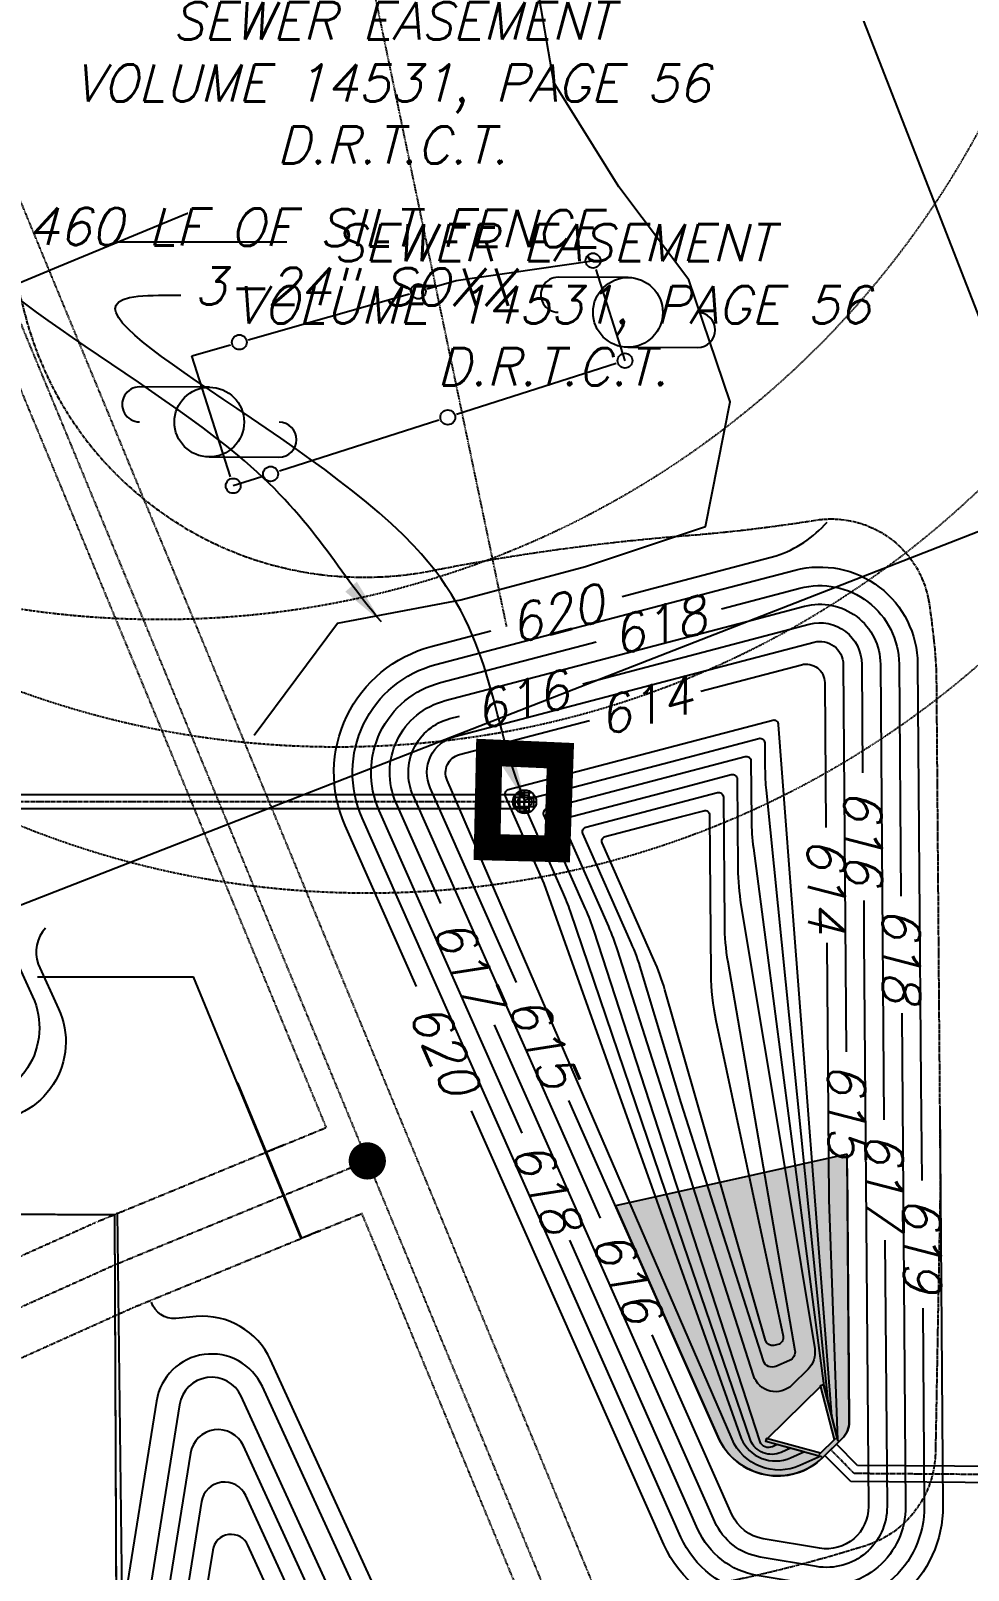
# Model space of a CAD drawing. Header units: feet. Extents: x 2342011 to 2344534, y 7042650 to 7044478.
# Drawn here: x 2342431.9 to 2342633.5, y 7043507.1 to 7043837.9 of the extents above; entities that cross this region are included whole.
import ezdxf

# ---------------------------------------------------------------- set-up
doc = ezdxf.new("R2010")
doc.units = ezdxf.units.FT
doc.header["$MEASUREMENT"] = 0
for name, pattern in [('HIDDEN2', [0.1875, 0.125, -0.0625]), ('HIDN25', [0.0938, 0.0625, -0.0313]), ('HIDN50', [0.1875, 0.125, -0.0625]), ('PHNTM33', [1.16, 0.66, -0.1, 0.1, -0.1, 0.1, -0.1]), ('PHNTM50', [1.5, 1, -0.1, 0.1, -0.1, 0.1, -0.1])]:
    doc.linetypes.add(name, pattern=pattern)
doc.layers.get('DEFPOINTS').update_dxf_attribs({"color": 249})
for name, color, linetype in [('p-100-yr floodway', 4, 'PHNTM50'), ('p-boundary ph 1B', 1, 'Continuous'), ('p-cont 1', 4, 'Continuous'), ('p-cont 5', 1, 'Continuous'), ('p-lot 1B', 4, 'Continuous'), ('p-sd 1b', 4, 'Continuous'), ('p-sd cl 1b', 7, 'PHNTM33'), ('p-sd hdwl 1b', 2, 'Continuous'), ('p-sd rip rap 1b', 252, 'Continuous'), ('p-silt fence', 3, 'HIDDEN2'), ('p-text', 4, 'Continuous'), ('s-easement', 252, 'HIDDEN2'), ('s-easement-txt', 2, 'Continuous'), ('s-elec', 252, 'Continuous'), ('s-fence', 252, 'Continuous'), ('s-FENCE-OFF', 252, 'Continuous'), ('s-gashead-radius', 251, 'HIDN25'), ('S-GRAVEL', 252, 'Continuous'), ('s-lots', 252, 'Continuous'), ('s-pnts-3-27-06', 122, 'Continuous'), ('s-ss', 251, 'HIDN50'), ('s-ss-100', 252, 'EX_SS_LINE'), ('s-ss-40', 252, 'EX_SS_LINE')]:
    doc.layers.add(name, color=color, linetype=linetype)
doc.styles.add('ls80', font='simplex', dxfattribs={"oblique": 15, "height": 8})
doc.styles.get("Standard").update_dxf_attribs({"font": 'Simplex.shx'})
doc.linetypes.add('EX_SS_LINE', pattern='A,0.5,-0.2,["SS",Standard,S=0.1,R=0,X=-0.1,Y=-0.05],-0.2', length=0.9)
doc.linetypes.add('FENCELINE3', pattern='A,0.7,-0.1,["X",Standard,S=0.1,R=0,X=-0.1,Y=-0.05],-0.025', length=0.825)
doc.dimstyles.get("Standard").update_dxf_attribs({"dimtxt": 0.18, "dimasz": 0.18, "dimexe": 0.18, "dimexo": 0.0625, "dimgap": 0.09, "dimtad": 0, "dimtih": 1, "dimtoh": 1, "dimdec": 4, "dimzin": 0, "dimdsep": 46, "dimtxsty": 'Standard', "dimcen": 0.09, "dimadec": 0, "dimazin": 0, "dimtfac": 1, "dimtdec": 4, "dimtofl": 0, "dimtmove": 0, "dimatfit": 3, "dimfxl": 0, "dimtolj": 1, "dimtzin": 0, "dimarcsym": 0})

# ---------------------------------------------------------------- blocks, each defined once
blk = doc.blocks.new('*D40')
at = {"layer": 'DEFPOINTS', "color": 0}
for p in [(2342435.79, 7043786.38), (2342435.79, 7043786.38), (2342421.59, 7043780.5)]:
    blk.add_point(p, dxfattribs=at)
at = {"layer": 's-easement-txt', "color": 0, "lineweight": -2}
for p, q in [((2342435.79, 7043786.38), (2342465.55, 7043798.71)), ((2342465.55, 7043798.71), (2342465.64, 7043798.71)), ((2342421.76, 7043780.57), (2342435.63, 7043786.32)), ((2342435.77, 7043786.44), (2342435.72, 7043786.55)), ((2342421.56, 7043780.56), (2342421.52, 7043780.67))]:
    blk.add_line(p, q, dxfattribs=at)
at = {"layer": 's-easement-txt', "color": 0}
for points in [[(2342435.62, 7043786.34), (2342435.64, 7043786.29), (2342435.79, 7043786.38)], [(2342421.74, 7043780.6), (2342421.77, 7043780.54), (2342421.59, 7043780.5)]]:
    blk.add_solid(points, dxfattribs=at)
blk = doc.blocks.new('*D41')
at = {"layer": 'DEFPOINTS', "color": 0}
for p in [(2342482.55, 7043596.92), (2342486.39, 7043598.49), (2342493.99, 7043580)]:
    blk.add_point(p, dxfattribs=at)
at = {"layer": 's-easement-txt', "color": 0, "lineweight": -2}
for p, q in [((2342476.43, 7043611.81), (2342476.34, 7043611.81)), ((2342482.55, 7043596.92), (2342476.43, 7043611.81)), ((2342486.33, 7043598.47), (2342482.38, 7043596.85)), ((2342490.08, 7043578.59), (2342482.62, 7043596.75)), ((2342493.93, 7043579.97), (2342489.99, 7043578.35))]:
    blk.add_line(p, q, dxfattribs=at)
at = {"layer": 's-easement-txt', "color": 0}
for points in [[(2342482.65, 7043596.76), (2342482.59, 7043596.74), (2342482.55, 7043596.92)], [(2342490.11, 7043578.6), (2342490.06, 7043578.58), (2342490.15, 7043578.42)]]:
    blk.add_solid(points, dxfattribs=at)
blk = doc.blocks.new('*D45')
at = {"layer": 'DEFPOINTS', "color": 0}
for p in [(2342435.79, 7043786.38), (2342435.79, 7043786.38), (2342421.59, 7043780.5)]:
    blk.add_point(p, dxfattribs=at)
at = {"layer": 's-easement-txt', "color": 0, "lineweight": -2}
for p, q in [((2342435.79, 7043786.38), (2342465.55, 7043798.71)), ((2342465.55, 7043798.71), (2342465.64, 7043798.71)), ((2342421.76, 7043780.57), (2342435.63, 7043786.32)), ((2342435.77, 7043786.44), (2342435.72, 7043786.55)), ((2342421.56, 7043780.56), (2342421.52, 7043780.67))]:
    blk.add_line(p, q, dxfattribs=at)
at = {"layer": 's-easement-txt', "color": 0}
for points in [[(2342435.62, 7043786.34), (2342435.64, 7043786.29), (2342435.79, 7043786.38)], [(2342421.74, 7043780.6), (2342421.77, 7043780.54), (2342421.59, 7043780.5)]]:
    blk.add_solid(points, dxfattribs=at)
blk = doc.blocks.new('*D46')
at = {"layer": 'DEFPOINTS', "color": 0}
for p in [(2342482.55, 7043596.92), (2342486.39, 7043598.49), (2342493.99, 7043580)]:
    blk.add_point(p, dxfattribs=at)
at = {"layer": 's-easement-txt', "color": 0, "lineweight": -2}
for p, q in [((2342476.43, 7043611.81), (2342476.34, 7043611.81)), ((2342482.55, 7043596.92), (2342476.43, 7043611.81)), ((2342486.33, 7043598.47), (2342482.38, 7043596.85)), ((2342490.08, 7043578.59), (2342482.62, 7043596.75)), ((2342493.93, 7043579.97), (2342489.99, 7043578.35))]:
    blk.add_line(p, q, dxfattribs=at)
at = {"layer": 's-easement-txt', "color": 0}
for points in [[(2342482.65, 7043596.76), (2342482.59, 7043596.74), (2342482.55, 7043596.92)], [(2342490.11, 7043578.6), (2342490.06, 7043578.58), (2342490.15, 7043578.42)]]:
    blk.add_solid(points, dxfattribs=at)

msp = doc.modelspace()

# ---------------------------------------------------------------- hatches: boundary and pattern name
at = {"layer": 'p-sd hdwl 1b'}
msp.add_hatch(color=256, dxfattribs=at).paths.add_polyline_path([(2342602.33877, 7043546.9575), (2342601.69416, 7043546.79007), (2342604.71792, 7043535.14841), (2342604.9919, 7043535.41821), (2342605.4592, 7043534.94368)])
h = msp.add_hatch(color=256, dxfattribs=at)
h.paths.add_polyline_path([(2342590.10944, 7043535.3819), (2342589.93214, 7043534.73993), (2342601.89662, 7043531.43539), (2342601.42932, 7043531.90993), (2342601.70329, 7043532.17973)])
h.paths.add_polyline_path([(2342605.69355, 7043534.7057), (2342604.9919, 7043535.41821), (2342601.42932, 7043531.90993), (2342602.13098, 7043531.19741)])
at = {"layer": 'p-sd rip rap 1b'}
h = msp.add_hatch(dxfattribs=at)
h.set_pattern_fill('GRAVEL', color=256, scale=5, style=0)
h.set_pattern_definition([(228.0128, (2342609.29355, 7043539.7057), (-39.9999912, -45.0000067), [0.67268, -66.59544]), (184.9697, (2342608.84355, 7043539.2057), (60.00000526, 4.99995654), [1.15434, -114.27962]), (132.5104, (2342607.69355, 7043539.1057), (49.9999536, -55.0000434), [0.81394, -80.58016]), (267.2737, (2342605.74355, 7043537.8557), (4.9999801, 100.0000015), [1.05119, -104.06779]), (292.8337, (2342605.69355, 7043536.8057), (-25.0000495, 59.99998206), [1.03077, -102.04686]), (357.2737, (2342606.09355, 7043535.8557), (-100.0000015, 4.9999801), [1.05119, -104.06779]), (37.6942, (2342607.14355, 7043535.8057), (-65.00003673, -49.99995203), [1.39014, -137.62425]), (72.2553, (2342608.24355, 7043536.6557), (35.0000538, 109.99998116), [1.31244, -129.9316]), (121.4296, (2342608.64355, 7043537.9057), (-40.0000412, 64.9999752), [1.05475, -104.42037]), (175.2364, (2342608.09355, 7043538.8057), (55.0000047, -4.9999577), [1.20416, -59.00382]), (222.3974, (2342606.89355, 7043538.9057), (-60.00003676, -54.9999604), [1.55724, -154.16688]), (138.8141, (2342610.69355, 7043537.8057), (-35.0000147, 29.9999866), [0.5315, -52.61922]), (171.4692, (2342610.29355, 7043538.1557), (64.9999914, -10.00003955), [1.01119, -100.10756]), (225, (2342609.2936, 7043538.3057), (-6e-16, -5), [0.7071, -6.36396]), (203.1986, (2342608.94355, 7043538.9057), (24.9999987, 10.0000066), [0.3808, -37.69808]), (291.8014, (2342608.5936, 7043538.7557), (-5, 15.000001), [0.53851, -26.3873]), (30.9638, (2342608.79355, 7043538.2557), (14.99999, 10.000012), [0.87464, -28.28011]), (161.565, (2342609.5436, 7043538.7057), (10.000002, -4.999992), [0.63246, -15.17893]), (16.3895, (2342605.69355, 7043538.7557), (50.000011, 14.9999635), [0.886, -87.71422]), (70.3462, (2342606.54355, 7043539.0057), (-19.9999762, -55.0000107), [0.7433, -73.58704]), (293.1986, (2342609.54355, 7043539.7057), (-10.0000066, 24.9999987), [0.76158, -37.3173]), (343.6105, (2342609.84355, 7043539.0057), (-50.000011, 14.9999635), [0.886, -87.71422]), (339.444, (2342605.69355, 7043535.6557), (-25.0000092, 9.99998), [0.8544, -41.86562]), (294.7751, (2342606.49355, 7043535.3557), (-24.999961, 55.0000171), [0.71589, -70.87321]), (66.8014, (2342609.59355, 7043534.7057), (10.0000066, 24.9999987), [0.76158, -37.3173]), (17.354, (2342609.89355, 7043535.4057), (-65.0000101, -19.9999725), [0.83815, -82.97712]), (69.444, (2342607.14355, 7043534.7057), (-9.99998, -25.0000092), [0.4272, -42.29282]), (101.3099, (2342609.2936, 7043534.7057), (-4.999988, 20.000004), [0.25495, -25.24014]), (165.9638, (2342609.2436, 7043534.9557), (15.000003, -4.99999), [1.03077, -19.58475]), (186.009, (2342608.24355, 7043535.2057), (49.99999875, 4.9999966), [0.95525, -94.56961]), (303.69, (2342608.7936, 7043537.8057), (-5.000007, 9.999998), [0.7211, -17.30664]), (353.1572, (2342609.19355, 7043537.2057), (84.99999683, -10.00004), [1.25897, -124.63782]), (60.9454, (2342610.44355, 7043537.0557), (-20, -35.000002), [0.51478, -50.96337]), (90, (2342610.6936, 7043537.5057), (-5, 5), [0.3, -4.7]), (120.2564, (2342608.14355, 7043535.3557), (19.9999744, -35.0000123), [0.69462, -68.7676]), (48.0128, (2342607.79355, 7043535.9557), (39.9999912, 45.0000067), [1.34536, -65.92276]), (0, (2342608.6936, 7043536.9557), (5, 5), [1.3, -3.7]), (325.3048, (2342609.99355, 7043536.9557), (-49.9999713, 35.000043), [0.79057, -78.26637]), (254.0546, (2342610.64355, 7043536.5057), (-4.9999994, -20.0000006), [0.728, -35.67254]), (207.646, (2342610.44355, 7043535.8057), (-94.99997904, -50.00003857), [1.18532, -117.34737]), (175.4261, (2342609.39355, 7043535.2557), (-65.0000028, 4.999974), [1.254, -124.14537])])
edge = h.paths.add_edge_path()
edge.add_line((2342607.41272, 7043596.48072), (2342557.60699, 7043585.39154))
edge.add_line((2342557.60699, 7043585.39154), (2342579.67089, 7043535.65368))
edge.add_arc((2342592.46881, 7043541.33153), 14.00088, 203.9246627, 313.6334217)
edge.add_line((2342602.13, 7043531.19812), (2342601.89662, 7043531.43539))
edge.add_line((2342601.89662, 7043531.43539), (2342589.93214, 7043534.73993))
edge.add_line((2342589.93214, 7043534.73993), (2342590.10944, 7043535.3819))
edge.add_line((2342590.10944, 7043535.3819), (2342590.29476, 7043535.33071))
edge.add_line((2342590.29476, 7043535.33071), (2342601.74249, 7043546.60399))
edge.add_line((2342601.74249, 7043546.60399), (2342601.69416, 7043546.79007))
edge.add_line((2342601.69416, 7043546.79007), (2342602.33877, 7043546.9575))
edge.add_line((2342602.33877, 7043546.9575), (2342605.4592, 7043534.94368))
edge.add_line((2342605.4592, 7043534.94368), (2342605.69355, 7043534.7057))
edge.add_line((2342605.69355, 7043534.7057), (2342606.37344, 7043535.37522))
edge.add_arc((2342602.86515, 7043538.93779), 5, 314.5600741, 360.4506349)
edge.add_line((2342607.865, 7043538.97712), (2342607.41272, 7043596.48072))

# ---------------------------------------------------------------- linework, layer by layer
at = {"layer": 'p-100-yr floodway', "ltscale": 0.75, "flags": 128}
msp.add_lwpolyline([(2342443.17711, 7044464.14552, -0.055058324), (2342445.51259, 7044406.14492, -0.141132405), (2342421.20936, 7044339.60178, 0.11109473), (2342399.09636, 7044288.62719, 0.066420347), (2342392.51268, 7044169.85918, -0.010880441), (2342395.98622, 7044107.34767, -0.036639056), (2342391.51032, 7043994.08106, 0.098363335), (2342400.44403, 7043887.15216, -0.006140974), (2342430.63012, 7043776.86816, 0.396933673), (2342518.27017, 7043721.89918, -0.029271495), (2342572.89512, 7043729.43025, 0.019781815), (2342600.67847, 7043732.72504, -0.299092024), (2342621.96724, 7043723.12467, -0.103858483), (2342625.04269, 7043714.92726, -0.023075216), (2342626.59322, 7043700.32748), (2342627.46306, 7043589.82013), (2342626.41591, 7043532.39934, -0.322145142), (2342611.41694, 7043512.31837, -0.041057148), (2342563.295, 7043501.35997, 0.026730613), (2342518.96278, 7043492.59087, 0.422530651), (2342510.84008, 7043478.48648), (2342538.65943, 7043397.87167), (2342580.79879, 7043317.37942, -0.41904312), (2342560.91647, 7043255.59625, 0.198951202), (2342535.08957, 7043225.68169, 0.187209241), (2342536.14616, 7043204.86408, -0.109277205), (2342557.98536, 7043098.84663, 0.000923169), (2342557.78785, 7043083.28307, 0.250862846), (2342564.00358, 7043071.36523, 0.12651796), (2342589.8625, 7043062.02027, -0.138282887), (2342604.33783, 7043056.40744, -0.160067373), (2342614.86907, 7043030.05893), (2342654.61714, 7042958.84845, 0.370545282), (2342664.86392, 7042955.04897, 0.13059917), (2342682.07593, 7042967.19098, 0.038136684), (2342693.72669, 7042983.49461, -0.56367782), (2342713.14477, 7042983.49461, -0.039050588), (2342729.84422, 7042950.30504, -0.161997114), (2342734.74427, 7042877.17219, 0.053157475), (2342723.30806, 7042800.51114, 0.058619844), (2342728.7761, 7042727.96771, -0.036829103), (2342732.75953, 7042694.57074, -0.136590021), (2342723.77383, 7042655.56353, -0.136590021)], format="xyb", dxfattribs=at)
msp.add_lwpolyline([(2342443.17711, 7044464.14552, -0.055058324), (2342445.51259, 7044406.14492, -0.141132405), (2342421.20936, 7044339.60178, 0.11109473), (2342399.09636, 7044288.62719, 0.066420347), (2342392.51268, 7044169.85918, -0.010880441), (2342395.98622, 7044107.34767, -0.036639056), (2342391.51032, 7043994.08106, 0.098363335), (2342400.44403, 7043887.15216, -0.006140974), (2342430.63012, 7043776.86816, 0.396933673), (2342518.27017, 7043721.89918, -0.029271495), (2342572.89512, 7043729.43025, 0.019781815), (2342600.67847, 7043732.72504, -0.299092024), (2342621.96724, 7043723.12467, -0.103858483), (2342625.04269, 7043714.92726, -0.023075216), (2342626.59322, 7043700.32748), (2342627.46306, 7043589.82013), (2342626.41591, 7043532.39934, -0.322145142), (2342611.41694, 7043512.31837, -0.041057148), (2342563.295, 7043501.35997, 0.026730613), (2342518.96278, 7043492.59087, 0.422530651), (2342510.84008, 7043478.48648), (2342538.65943, 7043397.87167), (2342580.79879, 7043317.37942, -0.41904312), (2342560.91647, 7043255.59625, 0.198951202), (2342535.08957, 7043225.68169, 0.187209241), (2342536.14616, 7043204.86408, -0.109277205), (2342557.98536, 7043098.84663, 0.000923169), (2342557.78785, 7043083.28307, 0.250862846), (2342564.00358, 7043071.36523, 0.12651796), (2342589.8625, 7043062.02027, -0.138282887), (2342604.33783, 7043056.40744, -0.160067373), (2342614.86907, 7043030.05893), (2342654.61714, 7042958.84845, 0.370545282), (2342664.86392, 7042955.04897, 0.13059917), (2342682.07593, 7042967.19098, 0.038136684), (2342693.72669, 7042983.49461, -0.56367782), (2342713.14477, 7042983.49461, -0.039050588), (2342729.84422, 7042950.30504, -0.161997114), (2342734.74427, 7042877.17219, 0.053157475), (2342723.30806, 7042800.51114, 0.058619844), (2342728.7761, 7042727.96771, -0.036829103), (2342732.75953, 7042694.57074, -0.136590021), (2342723.77383, 7042655.56353, -0.136590021)], format="xyb", dxfattribs=at)
at = {"layer": 'p-boundary ph 1B'}
msp.add_lwpolyline([(2344142.73293, 7044302.72084), (2342477.81161, 7044315.50462), (2342035.46045, 7044319.13558), (2342034.35461, 7044184.41337), (2342107.06987, 7044156.70628), (2342107.16995, 7044072.2292), (2342121.60108, 7043929.298), (2342159.64623, 7043701.60982), (2342241.7294, 7043584.6412), (2342449.91435, 7043583.44498), (2342452.65155, 7042909.18455), (2342506.9994, 7042909.03045, 0.283299893), (2342663.57014, 7043004.87335, -0.284639495), (2342776.0262, 7043073.32928), (2342814.25668, 7043073.03148), (2342813.41209, 7042963.03472), (2343901.12067, 7042954.56194), (2344004.72784, 7043063.75822), (2344140.78206, 7043062.69841), (2344150.84666, 7043052.62073), (2344142.73293, 7044302.72084)], format="xyb", dxfattribs=at)
at = {"layer": 'p-cont 1', "flags": 128}
for points, elevation in [([(2342580.5863, 7043717.86087), (2342596.25185, 7043721.97438, -0.489149096), (2342622.58463, 7043701.8281), (2342623.29209, 7043611.8805)], 619), ([(2342548.67081, 7043566.07825), (2342503.13078, 7043668.73748, -0.462115249), (2342518.97375, 7043701.68247), (2342580.5863, 7043717.86087)], 619), ([(2342580.38077, 7043713.6713), (2342597.26774, 7043718.10553, -0.489149096), (2342618.58476, 7043701.79664), (2342618.97715, 7043651.90696)], 618), ([(2342585.56512, 7043710.89702), (2342598.28363, 7043714.23669, -0.489149096), (2342614.58488, 7043701.76518), (2342615.35495, 7043603.85762)], 617), ([(2342520.05121, 7043650.32327), (2342510.44355, 7043671.98146, -0.462115249), (2342521.00553, 7043693.94478), (2342585.56512, 7043710.89702)], 617), ([(2342562.77552, 7043700.77726), (2342599.29952, 7043710.36784, -0.489149096), (2342610.585, 7043701.73372), (2342610.7684, 7043678.41628)], 616), ([(2342537.57695, 7043600.95118), (2342506.78717, 7043670.35947, -0.462115249), (2342519.98964, 7043697.81363), (2342552.08365, 7043706.24096)], 618), ([(2342575.97172, 7043695.97116), (2342597.59983, 7043701.65033, -0.489149096), (2342602.61559, 7043697.81294), (2342602.86024, 7043666.70853)], 614), ([(2342547.76841, 7043597.70584), (2342514.09994, 7043673.60344, -0.462115249), (2342522.02142, 7043690.07594), (2342524.06733, 7043690.61316)], 616), ([(2342551.7382, 7043606.73994), (2342521.41271, 7043676.84742, -0.462115249), (2342524.05321, 7043682.33825), (2342551.99527, 7043689.67535)], 614), ([(2342569.42092, 7043680.81033), (2342588.4632, 7043685.8105, -0.489149096), (2342589.71714, 7043684.85116), (2342589.76052, 7043679.33554, 0.02320761), (2342590.01217, 7043674.70334), (2342603.2852, 7043543.3137)], 612), ([(2342572.26653, 7043577.14148), (2342547.93213, 7043648.63226, 0.022363335), (2342546.30388, 7043652.79562), (2342538.06134, 7043671.37647, -0.462115249), (2342538.72146, 7043672.74918), (2342569.42092, 7043680.81033)], 612), ([(2342562.1328, 7043616.36969), (2342553.02661, 7043644.38275, 0.025812598), (2342551.1807, 7043649.20029), (2342542.23324, 7043669.37024, -0.462115249), (2342542.89336, 7043670.74295), (2342585.49363, 7043681.92904, -0.489149096), (2342586.74758, 7043680.9697), (2342586.84678, 7043668.35636, 0.030590142), (2342587.26836, 7043662.25861), (2342590.06275, 7043640.91564)], 611), ([(2342571.71823, 7043607.51501), (2342563.16809, 7043635.99828, 0.031485245), (2342560.98399, 7043641.89777), (2342550.57704, 7043665.35778, -0.462115249), (2342551.23717, 7043666.73048), (2342579.5545, 7043674.16613, -0.489149096), (2342580.80845, 7043673.20678), (2342581.02283, 7043645.94915, 0.040859035), (2342581.75232, 7043637.82365), (2342586.50338, 7043610.34549)], 609), ([(2342571.81264, 7043669.03155), (2342576.58494, 7043670.28467, -0.489149096), (2342577.83888, 7043669.32533), (2342578.10726, 7043635.20373, 0.050534265), (2342579.2024, 7043625.18229), (2342593.64927, 7043557.34548, -0.414213562), (2342592.49461, 7043555.56594), (2342591.65518, 7043555.38717, -0.393802391), (2342589.90117, 7043556.43971), (2342568.23047, 7043631.79676, 0.034389642), (2342565.88277, 7043638.25296), (2342554.74894, 7043663.35154, -0.462115249), (2342555.40907, 7043664.72425), (2342571.81264, 7043669.03155)], 608), ([(2342435.03858, 7043645.03151, 0.284935008), (2342433.47067, 7043637.33455), (2342437.86995, 7043627.7328, -0.5482849), (2342422.31846, 7043603.65196), (2342378.15474, 7043603.90256, 0.554382638), (2342373.62052, 7043596.7353), (2342377.24446, 7043588.71349)], 621), ([(2342611.04877, 7043642.77007), (2342612.00859, 7043520.73643, -0.466353417), (2342601.51446, 7043511.79058), (2342589.38943, 7043513.83223, -0.251738251), (2342582.65697, 7043519.05783), (2342565.53281, 7043557.6602)], 616), ([(2342619.17682, 7043626.52049), (2342620.00834, 7043520.79935, -0.466353417), (2342600.18609, 7043503.90164), (2342588.06106, 7043505.94329, -0.251738251), (2342575.3442, 7043515.81385), (2342547.77527, 7043577.96148)], 618), ([(2342592.39297, 7043534.06026), (2342591.35073, 7043533.59792, -0.418325532), (2342588.70035, 7043534.64083), (2342562.1328, 7043616.36969)], 611), ([(2342586.50338, 7043610.34549), (2342596.19378, 7043554.3002, -0.345360488), (2342595.02366, 7043552.1267), (2342592.13131, 7043550.86318, -0.444607328), (2342589.42553, 7043552.0873), (2342575.52074, 7043595.61231)], 609), ([(2342601.78015, 7043531.55367), (2342597.22977, 7043529.5351, -0.4169307), (2342582.67333, 7043535.22308), (2342551.7382, 7043606.73994)], 614), ([(2342615.55816, 7043578.02106), (2342616.00846, 7043520.76789, -0.466353417), (2342600.85027, 7043507.84611), (2342588.72524, 7043509.88776, -0.251738251), (2342579.00058, 7043517.43584), (2342555.39484, 7043570.6494)], 617), ([(2342595.24511, 7043533.27252), (2342593.23959, 7043532.38286, -0.417906548), (2342586.61646, 7043534.98357), (2342572.26653, 7043577.14148)], 612), ([(2342544.70589, 7043425.44257, -0.557217949), (2342541.33066, 7043425.86519), (2342483.42471, 7043552.29409, 0.317790026), (2342467.448, 7043561.56746), (2342463.05354, 7043561.17315, -0.354431704), (2342457.82679, 7043564.68598, -0.354431704)], 621), ([(2342623.67349, 7043563.38819), (2342624.00822, 7043520.83081, -0.466353417), (2342599.52191, 7043499.95717), (2342587.39688, 7043501.99882, -0.251738251), (2342571.68781, 7043514.19187), (2342548.67081, 7043566.07825)], 619), ([(2342576.31295, 7043359.99995), (2342573.27119, 7043354.24971, -0.621923155), (2342569.68495, 7043354.35206), (2342481.66982, 7043546.5198, 0.741937202), (2342458.91072, 7043543.42058), (2342451.51151, 7043497.22204)], 622), ([(2342617.77408, 7043237.34941), (2342477.12394, 7043544.43773, 0.741937202), (2342463.8478, 7043542.62986), (2342456.65655, 7043497.72976), (2342462.68104, 7043308.31378)], 622), ([(2342583.5913, 7043302.37649), (2342477.61092, 7043533.76864, 0.741937202), (2342466.23137, 7043532.21904), (2342460.66669, 7043497.47474), (2342468.18041, 7043273.32468)], 621)]:
    msp.add_lwpolyline(points, format="xyb", dxfattribs=dict(at, elevation=elevation))
for points, elevation in [([(2342552.08365, 7043706.24096), (2342553.47599, 7043706.60657)], 618), ([(2342550.60365, 7043697.58114), (2342562.77552, 7043700.77726)], 616), ([(2342610.98418, 7043650.98123), (2342611.04877, 7043642.77007)], 616), ([(2342590.06275, 7043640.91564), (2342601.61915, 7043552.65034), (2342602.40439, 7043546.70487)], 611), ([(2342603.0552, 7043641.92004), (2342603.48977, 7043586.66794), (2342605.34273, 7043535.06195)], 614), ([(2342619.17496, 7043626.75755), (2342619.17682, 7043626.52049)], 618), ([(2342555.39484, 7043570.6494), (2342531.6095, 7043624.26783)], 617), ([(2342623.29209, 7043611.8805), (2342623.45771, 7043590.82324)], 619), ([(2342575.52074, 7043595.61231), (2342571.71823, 7043607.51501)], 609), ([(2342554.40764, 7043582.73926), (2342547.76841, 7043597.70584)], 616)]:
    msp.add_lwpolyline(points, dxfattribs=dict(at, elevation=elevation))
at = {"layer": 'p-cont 1', "elevation": 613}
for points in [[(2342595.0658, 7043657.77282), (2342592.6867, 7043688.73261, 0.489149096), (2342591.43276, 7043689.69196), (2342534.54956, 7043674.75541, 0.462115249), (2342533.88944, 7043673.3827), (2342542.19422, 7043654.66154), (2342562.27673, 7043598.2401)], [(2342562.27673, 7043598.2401), (2342584.65659, 7043535.36433, 0.417231499), (2342595.24633, 7043531.2201), (2342598.09724, 7043532.48477)]]:
    msp.add_lwpolyline(points, format="xyb", dxfattribs=at)
msp.add_lwpolyline([(2342604.10348, 7043540.16327), (2342595.0658, 7043657.77282)], dxfattribs=at)
at = {"layer": 'p-cont 1', "elevation": 619, "flags": 128}
msp.add_lwpolyline([(2342476.38623, 7043273.27311), (2342498.85062, 7043177.10922, 0.195546877), (2342504.50699, 7043169.11381), (2342554.21672, 7043137.33089, 0.254906032), (2342558.99218, 7043136.99757), (2342630.11779, 7043169.57395, 0.414213562), (2342632.5816, 7043176.2019), (2342478.58488, 7043512.43047, 0.741937202), (2342470.99851, 7043511.3974), (2342468.68696, 7043496.9647), (2342475.61487, 7043279.14385, 0.049464009)], format="xyb", close=True, dxfattribs=at)
at = {"layer": 'p-cont 5', "flags": 128}
for points, elevation in [([(2342565.78411, 7043718.10967), (2342592.1523, 7043725.03351)], 620), ([(2342559.06008, 7043716.34406), (2342565.78411, 7043718.10967)], 620), ([(2342558.86833, 7043582.54814), (2342547.56809, 7043608.02185)], 615)]:
    msp.add_lwpolyline(points, dxfattribs=dict(at, elevation=elevation))
for points, elevation in [([(2342514.82977, 7043632.50044), (2342499.4744, 7043667.1155, -0.462115249), (2342517.95785, 7043705.55132), (2342530.78019, 7043708.91825)], 620), ([(2342585.02707, 7043702.48454), (2342600.31542, 7043706.499, -0.489149096), (2342606.58513, 7043701.70226), (2342607.23991, 7043618.45137)], 615), ([(2342536.31875, 7043633.38083), (2342517.75633, 7043675.22543, -0.462115249), (2342523.03731, 7043686.20709), (2342585.02707, 7043702.48454)], 615), ([(2342421.05283, 7043667.55077, 0.431162005), (2342418.32425, 7043660.81066), (2342432.27976, 7043630.34092, -0.548241091), (2342417.64217, 7043607.67856), (2342339.98506, 7043608.11921, 0.803375544), (2342337.74433, 7043598.90653, 0.522747326)], 620), ([(2342627.33399, 7043606.56878), (2342628.00809, 7043520.86227, -0.466353417), (2342598.85773, 7043496.0127), (2342586.7327, 7043498.05434, -0.251738251), (2342568.03142, 7043512.56988), (2342526.68592, 7043605.77356)], 620), ([(2342607.43713, 7043593.37669), (2342607.865, 7043538.97712, -0.202955064), (2342606.37344, 7043535.37522), (2342602.29143, 7043531.35542)], 615), ([(2342602.29143, 7043531.35542, -0.52410936), (2342579.67089, 7043535.65368), (2342558.86833, 7043582.54814)], 615), ([(2342607.39669, 7043240.79518), (2342478.0979, 7043523.09956, 0.741937202), (2342468.61494, 7043521.80822), (2342464.67682, 7043497.21972), (2342470.91137, 7043301.19901)], 620)]:
    msp.add_lwpolyline(points, format="xyb", dxfattribs=dict(at, elevation=elevation))
at = {"layer": 'p-cont 5', "elevation": 610}
for points in [[(2342572.04114, 7043675.29495), (2342582.52407, 7043678.04759, -0.489149096), (2342583.77801, 7043677.08824), (2342583.92919, 7043657.86699, 0.039206271), (2342584.60353, 7043650.06687), (2342594.50953, 7043590.43271)], [(2342577.7116, 7043578.89623), (2342568.81511, 7043606.74419), (2342558.06846, 7043640.35288, 0.027016242), (2342556.14873, 7043645.39938), (2342546.40514, 7043667.36401, -0.462115249), (2342547.06526, 7043668.73671), (2342572.04114, 7043675.29495)], [(2342594.50953, 7043590.43271), (2342600.45497, 7043554.64119, -0.244103695), (2342599.03084, 7043550.25927), (2342595.5685, 7043546.8497, -0.559128105), (2342587.29736, 7043548.89071), (2342577.7116, 7043578.89623)]]:
    msp.add_lwpolyline(points, format="xyb", dxfattribs=at)
at = {"layer": 'p-cont 5'}
msp.add_arc((2342584.00357, 7043749.21972, 620), 25.52204, 288.6195199, 318.5274968, dxfattribs=at)
at = {"layer": 'p-lot 1B'}
msp.add_lwpolyline([(2342262.84844, 7043906.90357), (2342542.34538, 7044015.90568), (2342651.34749, 7043736.40874), (2342371.85055, 7043627.40663), (2342262.84844, 7043906.90357)], close=True, dxfattribs=at)
at = {"layer": 'p-sd 1b'}
for p, q in [((2342538.07423, 7043673.71535), (2342375.1543, 7043673.71535)), ((2342538.07423, 7043670.71535), (2342375.1543, 7043670.71535)), ((2342609.69097, 7043529.57752), (2342605.15917, 7043534.17945)), ((2342608.21439, 7043526.08876), (2342602.66536, 7043531.72366)), ((2342787.39772, 7043528.21304), (2342609.69097, 7043529.57752)), ((2342787.37084, 7043524.71314), (2342608.21439, 7043526.08876))]:
    msp.add_line(p, q, dxfattribs=at)
at = {"layer": 'p-sd 1b', "color": 55}
for p, q in [((2342535.78294, 7043673.21535), (2342540.36551, 7043673.21535)), ((2342536.07423, 7043670.71535), (2342536.07423, 7043673.71535)), ((2342536.57423, 7043674.21535), (2342539.57423, 7043674.21535)), ((2342537.07423, 7043669.92406), (2342537.07423, 7043674.50664)), ((2342538.07423, 7043669.71535), (2342538.07423, 7043674.71535)), ((2342539.07423, 7043669.92406), (2342539.07423, 7043674.50664)), ((2342540.07423, 7043670.71535), (2342540.07423, 7043673.71535)), ((2342535.57423, 7043672.21535), (2342540.57423, 7043672.21535)), ((2342535.78294, 7043671.21535), (2342540.36551, 7043671.21535)), ((2342536.57423, 7043670.21535), (2342539.57423, 7043670.21535))]:
    msp.add_line(p, q, dxfattribs=at)
at = {"layer": 'p-sd 1b', "color": 2}
msp.add_circle((2342538.07423, 7043672.21535), 2.5, dxfattribs=at)
at = {"layer": 'p-sd 1b'}
msp.add_circle((2342538.07423, 7043672.21535), 1.5, dxfattribs=at)
at = {"layer": 'p-sd cl 1b'}
for p, q in [((2342538.07423, 7043672.21535), (2342370.20476, 7043672.21535)), ((2342608.95268, 7043527.83314), (2342603.91227, 7043532.95156)), ((2342789.38422, 7043526.44773), (2342608.95268, 7043527.83314))]:
    msp.add_line(p, q, dxfattribs=at)
at = {"layer": 'p-sd hdwl 1b'}
for p, q in [((2342601.69416, 7043546.79007), (2342602.33877, 7043546.9575)), ((2342605.4592, 7043534.94368), (2342602.33877, 7043546.9575)), ((2342590.29476, 7043535.33071), (2342601.74249, 7043546.60399)), ((2342604.71792, 7043535.14841), (2342601.69416, 7043546.79007)), ((2342590.10944, 7043535.3819), (2342589.93214, 7043534.73993)), ((2342601.89662, 7043531.43539), (2342589.93214, 7043534.73993)), ((2342601.70329, 7043532.17973), (2342590.10944, 7043535.3819)), ((2342601.42932, 7043531.90993), (2342604.9919, 7043535.41821)), ((2342602.13098, 7043531.19741), (2342605.69355, 7043534.7057)), ((2342605.4592, 7043534.94368), (2342605.69355, 7043534.7057)), ((2342601.89662, 7043531.43539), (2342602.13098, 7043531.19741))]:
    msp.add_line(p, q, dxfattribs=at)
at = {"layer": 'p-sd rip rap 1b'}
for p, q in [((2342601.69416, 7043546.79007), (2342602.33877, 7043546.9575)), ((2342602.33877, 7043546.9575), (2342604.10348, 7043540.16327)), ((2342590.29476, 7043535.33071), (2342601.74249, 7043546.60399)), ((2342601.74249, 7043546.60399), (2342601.69416, 7043546.79007)), ((2342589.93214, 7043534.73993), (2342590.10944, 7043535.3819)), ((2342598.09724, 7043532.48477), (2342589.93214, 7043534.73993)), ((2342590.10944, 7043535.3819), (2342590.29476, 7043535.33071))]:
    msp.add_line(p, q, dxfattribs=at)
msp.add_lwpolyline([(2342607.41272, 7043596.48072), (2342557.60699, 7043585.39154)], dxfattribs=at)
msp.add_lwpolyline([(2342607.41272, 7043596.48072), (2342557.60699, 7043585.39154), (2342579.67089, 7043535.65368, 0.518952971), (2342602.13, 7043531.19812), (2342601.89662, 7043531.43539), (2342589.93214, 7043534.73993), (2342590.10944, 7043535.3819), (2342590.29476, 7043535.33071), (2342601.74249, 7043546.60399), (2342601.69416, 7043546.79007), (2342602.33877, 7043546.9575), (2342605.4592, 7043534.94368), (2342605.69355, 7043534.7057), (2342606.37344, 7043535.37522, 0.202955064), (2342607.865, 7043538.97712)], format="xyb", close=True, dxfattribs=at)
msp.add_lwpolyline([(2342607.41272, 7043596.48072), (2342557.60699, 7043585.39154), (2342579.67089, 7043535.65368, 0.518952971), (2342602.13, 7043531.19812), (2342601.89662, 7043531.43539), (2342589.93214, 7043534.73993), (2342590.10944, 7043535.3819), (2342590.29476, 7043535.33071), (2342601.74249, 7043546.60399), (2342601.69416, 7043546.79007), (2342602.33877, 7043546.9575), (2342605.4592, 7043534.94368), (2342605.69355, 7043534.7057), (2342606.37344, 7043535.37522, 0.202955064), (2342607.865, 7043538.97712)], format="xyb", close=True, dxfattribs=at)
at = {"layer": 'p-sd rip rap 1b', "elevation": 615, "flags": 128}
for points in [[(2342607.70904, 7043558.80608), (2342607.865, 7043538.97712, -0.202955064), (2342606.37344, 7043535.37522), (2342602.29143, 7043531.35542)], [(2342602.29143, 7043531.35542, -0.52410936), (2342579.67089, 7043535.65368), (2342572.7071, 7043551.35189)]]:
    msp.add_lwpolyline(points, format="xyb", dxfattribs=at)
at = {"layer": 'p-silt fence', "const_width": 5.682}
msp.add_lwpolyline([(2342545.76769, 7043682.1114), (2342545.07474, 7043662.07117), (2342530.00447, 7043662.45082), (2342530.44682, 7043682.78228)], close=True, dxfattribs=at)
at = {"layer": 's-easement'}
for p, q in [((2342446.12597, 7043581.95154), (2342495.43739, 7043602.2146)), ((2342446.12597, 7043581.95154), (2342495.43739, 7043602.2146)), ((2342453.72761, 7043563.45249), (2342503.09109, 7043583.73694)), ((2342453.72761, 7043563.45249), (2342503.09109, 7043583.73694)), ((2342203.93362, 7043473.06343), (2342445.82604, 7043581.82253)), ((2342203.93362, 7043473.06343), (2342445.82604, 7043581.82253)), ((2342213.55937, 7043455.46276), (2342454.02754, 7043563.5815)), ((2342213.55937, 7043455.46276), (2342454.02754, 7043563.5815))]:
    msp.add_line(p, q, dxfattribs=at)
for points in [[(2342024.63794, 7044218.4429), (2342300.34339, 7044113.38937), (2342783.0641, 7042947.99849), (2342783.0641, 7042842.323)], [(2342024.63794, 7044218.4429), (2342300.34339, 7044113.38937), (2342783.0641, 7042947.99849), (2342783.0641, 7042842.323)], [(2342495.43739, 7043602.2146), (2342295.49922, 7044084.90804), (2342024.63794, 7044188.11577)], [(2342495.43739, 7043602.2146), (2342295.49922, 7044084.90804), (2342024.63794, 7044188.11577)], [(2342768.13239, 7042842.323), (2342768.13239, 7042943.87062), (2342503.09109, 7043583.73694)], [(2342768.13239, 7042842.323), (2342768.13239, 7042943.87062), (2342503.09109, 7043583.73694)]]:
    msp.add_lwpolyline(points, dxfattribs=at)
at = {"layer": 's-easement-txt'}
for p, q in [((2342450.57529, 7043792.50751), (2342486.95071, 7043792.50751)), ((2342450.57529, 7043792.50751), (2342486.95071, 7043792.50751)), ((2342433.28806, 7043634.58463), (2342466.87861, 7043634.58463)), ((2342433.28806, 7043634.58463), (2342466.87861, 7043634.58463)), ((2342489.98585, 7043578.35173), (2342466.87861, 7043634.58463)), ((2342489.98585, 7043578.35173), (2342466.87861, 7043634.58463))]:
    msp.add_line(p, q, dxfattribs=at)
at = {"layer": 's-elec'}
for p, q in [((2342560.31703, 7043784.88082, 620.00333), (2342545.31709, 7043784.92335, 620.00333)), ((2342560.31703, 7043784.88082, 620.00333), (2342545.31709, 7043784.92335, 620.00333)), ((2342560.27449, 7043769.88088, 620.00333), (2342575.27443, 7043769.83835, 620.00333)), ((2342560.27449, 7043769.88088, 620.00333), (2342575.27443, 7043769.83835, 620.00333)), ((2342470.28206, 7043761.30792, 620.0716), (2342455.28212, 7043761.35045, 620.0716)), ((2342470.28206, 7043761.30792, 620.0716), (2342455.28212, 7043761.35045, 620.0716)), ((2342470.23953, 7043746.30798, 620.0716), (2342485.23947, 7043746.26545, 620.0716)), ((2342470.23953, 7043746.30798, 620.0716), (2342485.23947, 7043746.26545, 620.0716))]:
    msp.add_line(p, q, dxfattribs=at)
for centre in [(2342560.29576, 7043777.38085, 620.00333), (2342560.29576, 7043777.38085, 620.00333), (2342470.26079, 7043753.80795, 620.0716), (2342470.26079, 7043753.80795, 620.0716)]:
    msp.add_circle(centre, 7.5, dxfattribs=at)
for centre, start, end in [((2342545.30645, 7043781.17337, 620.00333), 89.8375437, 269.8375437), ((2342545.30645, 7043781.17337, 620.00333), 89.8375437, 269.8375437), ((2342575.28507, 7043773.58834, 620.00333), 269.8375437, 89.8375437), ((2342575.28507, 7043773.58834, 620.00333), 269.8375437, 89.8375437), ((2342455.27148, 7043757.60046, 620.0716), 89.8375437, 269.8375437), ((2342455.27148, 7043757.60046, 620.0716), 89.8375437, 269.8375437), ((2342485.2501, 7043750.01543, 620.0716), 269.8375437, 89.8375437), ((2342485.2501, 7043750.01543, 620.0716), 269.8375437, 89.8375437)]:
    msp.add_arc(centre, 3.75, start, end, dxfattribs=at)
at = {"layer": 's-fence', "flags": 128}
msp.add_lwpolyline([(2342450.46327, 7043583.935), (2342451.60078, 7043489.92514), (2342452.98319, 7043375.6758), (2342455.19877, 7043192.56871), (2342457.49903, 7043002.51341), (2342460.30343, 7042770.80394), (2342461.6982, 7042655.56353)], dxfattribs=at)
msp.add_lwpolyline([(2342450.46327, 7043583.935), (2342451.60078, 7043489.92514), (2342452.98319, 7043375.6758), (2342455.19877, 7043192.56871), (2342457.49903, 7043002.51341), (2342460.30343, 7042770.80394), (2342461.6982, 7042655.56353)], dxfattribs=at)
at = {"layer": 's-FENCE-OFF'}
for p, q in [((2342523.38246, 7043784.20922), (2342552.57699, 7043788.4699)), ((2342523.38246, 7043784.20922), (2342552.57699, 7043788.4699)), ((2342553.39931, 7043786.59586), (2342559.65609, 7043766.99519)), ((2342553.39931, 7043786.59586), (2342559.65609, 7043766.99519)), ((2342517.13312, 7043782.43541), (2342523.38246, 7043784.20922)), ((2342517.13312, 7043782.43541), (2342523.38246, 7043784.20922)), ((2342478.65315, 7043771.51331), (2342513.28512, 7043781.3432)), ((2342478.65315, 7043771.51331), (2342513.28512, 7043781.3432)), ((2342466.48091, 7043768.05836), (2342474.80516, 7043770.42111)), ((2342466.48091, 7043768.05836), (2342474.80516, 7043770.42111)), ((2342474.79697, 7043742.00654), (2342466.48091, 7043768.05836)), ((2342474.79697, 7043742.00654), (2342466.48091, 7043768.05836)), ((2342557.7508, 7043766.387), (2342523.4557, 7043755.43958)), ((2342557.7508, 7043766.387), (2342523.4557, 7043755.43958)), ((2342519.64513, 7043754.2232), (2342485.35003, 7043743.27578)), ((2342519.64513, 7043754.2232), (2342485.35003, 7043743.27578))]:
    msp.add_line(p, q, dxfattribs=at)
at = {"layer": 's-FENCE-OFF', "linetype": 'FENCELINE3'}
msp.add_line((2342481.53947, 7043742.0594), (2342475.40516, 7043740.10126), dxfattribs=at)
msp.add_line((2342481.53947, 7043742.0594), (2342475.40516, 7043740.10126), dxfattribs=at)
at = {"layer": 's-FENCE-OFF', "linetype": 'ByBlock'}
for centre in [(2342552.79112, 7043788.50115), (2342552.79112, 7043788.50115), (2342515.20912, 7043781.88931), (2342515.20912, 7043781.88931), (2342476.72916, 7043770.96721), (2342476.72916, 7043770.96721), (2342559.65609, 7043766.99519), (2342559.65609, 7043766.99519), (2342521.55042, 7043754.83139), (2342521.55042, 7043754.83139), (2342483.44475, 7043742.66759), (2342483.44475, 7043742.66759), (2342475.40516, 7043740.10126), (2342475.40516, 7043740.10126)]:
    msp.add_circle(centre, 1.6, dxfattribs=at)
at = {"layer": 's-gashead-radius'}
for centre in [(2342459.63822, 7043911.34914), (2342459.63822, 7043911.34914), (2342497.75897, 7043883.95525), (2342497.75897, 7043883.95525), (2342504.45793, 7043852.5453), (2342504.45793, 7043852.5453)]:
    msp.add_circle(centre, 200, dxfattribs=at)
at = {"layer": 'S-GRAVEL'}
msp.add_polyline3d([(2342479.92048, 7043686.53407, 619.8776), (2342497.81501, 7043710.60116, 619.54), (2342524.38461, 7043715.60996, 619.838), (2342551.19747, 7043722.76473, 619.669), (2342576.93851, 7043731.37763, 619.854), (2342582.25373, 7043758.11999, 619.86), (2342573.36889, 7043784.38906, 619.687), (2342558.3113, 7043804.36187, 619.743), (2342544.383, 7043826.77455, 619.48), (2342539.32552, 7043855.98716, 619.993), (2342530.42448, 7043880.57823, 619.586), (2342523.00083, 7043908.37913, 619.625), (2342514.92822, 7043936.6011, 619.395), (2342507.96935, 7043962.53794, 619.377), (2342503.19745, 7043996.62551, 618.918), (2342498.16572, 7044023.77312, 618.722), (2342473.92007, 7044034.99404, 618.697), (2342448.24526, 7044028.23513, 618.473), (2342422.3915, 7044021.95524, 618.803), (2342403.36964, 7044043.69926, 618.6327)], dxfattribs=at)
msp.add_polyline3d([(2342479.92048, 7043686.53407, 619.8776), (2342497.81501, 7043710.60116, 619.54), (2342524.38461, 7043715.60996, 619.838), (2342551.19747, 7043722.76473, 619.669), (2342576.93851, 7043731.37763, 619.854), (2342582.25373, 7043758.11999, 619.86), (2342573.36889, 7043784.38906, 619.687), (2342558.3113, 7043804.36187, 619.743), (2342544.383, 7043826.77455, 619.48), (2342539.32552, 7043855.98716, 619.993), (2342530.42448, 7043880.57823, 619.586), (2342523.00083, 7043908.37913, 619.625), (2342514.92822, 7043936.6011, 619.395), (2342507.96935, 7043962.53794, 619.377), (2342503.19745, 7043996.62551, 618.918), (2342498.16572, 7044023.77312, 618.722), (2342473.92007, 7044034.99404, 618.697), (2342448.24526, 7044028.23513, 618.473), (2342422.3915, 7044021.95524, 618.803), (2342403.36964, 7044043.69926, 618.6327)], dxfattribs=at)
at = {"layer": 's-lots'}
for p, q in [((2342159.44058, 7043585.15029), (2342449.88288, 7043583.47748)), ((2342159.44058, 7043585.15029), (2342449.88288, 7043583.47748)), ((2342449.88288, 7043583.47748), (2342453.66424, 7042655.56353)), ((2342449.88288, 7043583.47748), (2342453.66424, 7042655.56353))]:
    msp.add_line(p, q, dxfattribs=at)
at = {"layer": 's-pnts-3-27-06', "color": 9, "linetype": 'HIDDEN2'}
msp.add_line((2342470.28313, 7044015.94861), (2342534.17436, 7043709.76428), dxfattribs=at)
msp.add_line((2342470.28313, 7044015.94861), (2342534.17436, 7043709.76428), dxfattribs=at)
at = {"layer": 's-ss', "flags": 128}
for points in [[(2342295.39, 7044099.23), (2342504.24217, 7043595.0213)], [(2342295.39, 7044099.23), (2342504.24217, 7043595.0213)], [(2342449.92679, 7043572.70202), (2342504.24217, 7043595.0213)], [(2342449.92679, 7043572.70202), (2342504.24217, 7043595.0213)], [(2342504.24217, 7043595.0213), (2342773.07, 7042946.02)], [(2342504.24217, 7043595.0213), (2342773.07, 7042946.02)], [(2342172.5332, 7043447.98096), (2342449.92679, 7043572.70202)], [(2342172.5332, 7043447.98096), (2342449.92679, 7043572.70202)]]:
    msp.add_lwpolyline(points, dxfattribs=at)
at = {"layer": 's-ss-100', "const_width": 4.00018, "flags": 128}
msp.add_lwpolyline([(2342502.24209, 7043595.02693, 1), (2342506.24225, 7043595.01567, 1)], format="xyb", close=True, dxfattribs=at)
msp.add_lwpolyline([(2342502.24209, 7043595.02693, 1), (2342506.24225, 7043595.01567, 1)], format="xyb", close=True, dxfattribs=at)
at = {"layer": 's-ss-40', "const_width": 2.00009, "flags": 128}
msp.add_lwpolyline([(2342503.24213, 7043595.02412, 1), (2342505.24221, 7043595.01849, 1)], format="xyb", close=True, dxfattribs=at)
msp.add_lwpolyline([(2342503.24213, 7043595.02412, 1), (2342505.24221, 7043595.01849, 1)], format="xyb", close=True, dxfattribs=at)

# ---------------------------------------------------------------- texts
at = {"layer": 'p-cont 1', "char_height": 8, "attachment_point": 5, "style": 'ls80'}
for s, insert, rotation in [('{620}', (2342544.92014, 7043712.63115, 620), 14.7127425), ('{618}', (2342566.92838, 7043710.13894, 618), 14.7127425), ('{616}', (2342537.33549, 7043694.09715, 616), 14.7127425), ('{614}', (2342563.9835, 7043692.82326, 614), 14.7127425), ('{616}', (2342610.87629, 7043664.69875, 616), 270.450635), ('{614}', (2342602.95772, 7043654.31428, 614), 270.450635), ('{618}', (2342619.07605, 7043639.33226, 618), 270.450635), ('{617}', (2342525.83035, 7043637.29555, 617), 293.9222569), ('{620}', (2342520.75784, 7043619.137, 620), 293.9222569), ('{615}', (2342541.94342, 7043620.70134, 615), 293.9222569), ('{615}', (2342607.33852, 7043605.91403, 615), 270.450635), ('{618}', (2342542.67611, 7043589.45633, 618), 293.9222569), ('{617}', (2342615.45655, 7043590.93934, 617), 270.450635), ('{619}', (2342623.5656, 7043577.10571, 619), 270.450635), ('{616}', (2342559.97022, 7043570.19973, 616), 293.9222569)]:
    msp.add_mtext(s, dxfattribs=dict(at, insert=insert, rotation=rotation))
at = {"layer": 'p-text', "char_height": 8.0000002, "attachment_point": 1, "rotation": 359.7357493, "style": 'ls80'}
for s, insert in [('460 LF OF SILT FENCE', (2342431.10443, 7043799.90133, 391.73803)), ('3-24" SOXX ', (2342467.00773, 7043787.07317, 391.73803))]:
    msp.add_mtext(s, dxfattribs=dict(at, insert=insert))
at = {"layer": 's-easement-txt', "char_height": 8, "attachment_point": 2, "style": 'ls80'}
for insert in [(2342509.55384, 7043844.01602), (2342544.07723, 7043796.35237), (2342544.07723, 7043796.35237)]:
    msp.add_mtext('SEWER EASEMENT\\PVOLUME 14531, PAGE 56\\PD.R.T.C.T.', dxfattribs=dict(at, insert=insert))

# ---------------------------------------------------------------- dimensions: what is measured, and where the dimension line sits
at = {"layer": 's-easement-txt'}
for base, p1, p2, angle, picture, middle in [((2342435.79321, 7043786.38458), (2342421.58878, 7043780.50091), (2342435.79321, 7043786.38458), 22.5, '*D40', (2342465.63315, 7043798.74468)), ((2342435.79321, 7043786.38458), (2342421.58878, 7043780.50091), (2342435.79321, 7043786.38458), 22.5, '*D45', (2342465.63315, 7043798.74468)), ((2342482.5507, 7043596.9192), (2342493.98694, 7043579.99586), (2342486.3853, 7043598.49491), 112.3387498, '*D41', (2342476.39934, 7043611.88892)), ((2342482.5507, 7043596.9192), (2342493.98694, 7043579.99586), (2342486.3853, 7043598.49491), 112.3387498, '*D46', (2342476.39934, 7043611.88892))]:
    dim = msp.add_linear_dim(base=base, p1=p1, p2=p2, angle=angle, text=' ', dimstyle='Standard', dxfattribs=at)
    dim.commit()
    dim.dimension.update_dxf_attribs({"geometry": picture, "text_midpoint": middle, "dimtype": 161})

# ---------------------------------------------------------------- leaders
at = {"layer": 'p-text', "path_type": 1}
for points in [[(2342507.27583, 7043710.84462), (2342476.3707, 7043746.71005), (2342423.55449, 7043794.6454), (2342429.42994, 7043794.90073)], [(2342538.26737, 7043672.14169), (2342514.24095, 7043727.23694), (2342454.97544, 7043780.8573), (2342464.17182, 7043781.11265)]]:
    msp.add_leader(points, dimstyle='Standard', override={"dimscale": 40, "dimtxt": 0.08, "dimasz": 0.25, "dimexe": 0.01, "dimgap": 0.05, "dimtad": 0, "dimtih": 0, "dimtoh": 0, "dimpost": "'", "dimtxsty": 'ls80', "dimaunit": 4}, dxfattribs=at)

doc.saveas('drawing.dxf')
